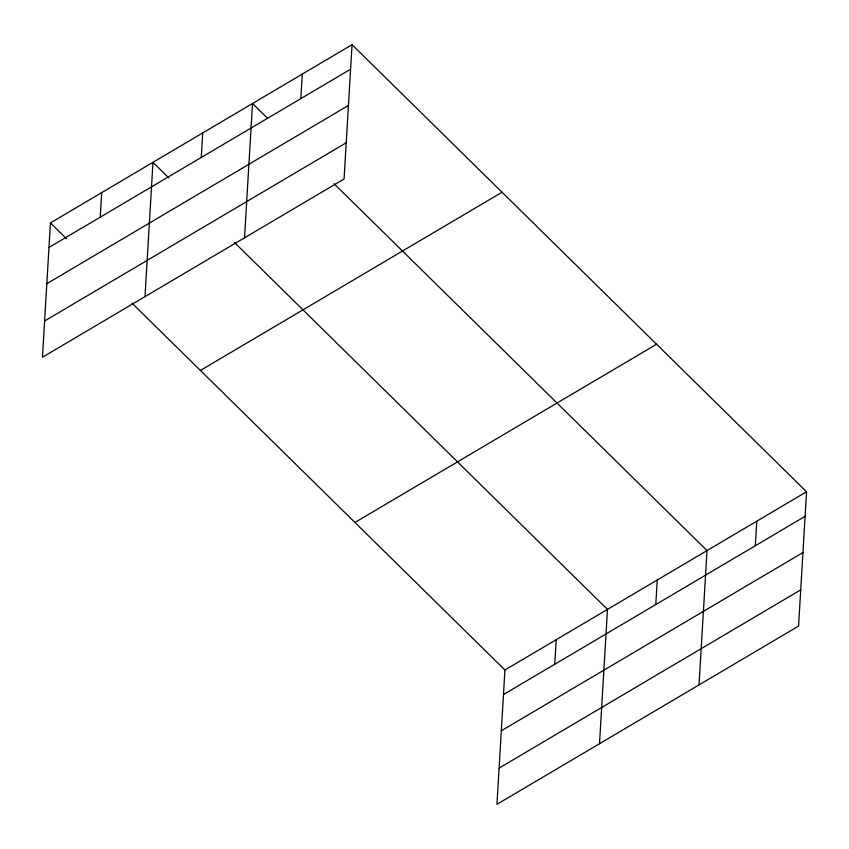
<?xml version="1.0" encoding="UTF-8"?>
<svg xmlns="http://www.w3.org/2000/svg" width="849" height="849" viewBox="0 0 849 849"><rect width="100%" height="100%" fill="white"/><g stroke="black" fill="none" stroke-linecap="round" stroke-linejoin="round"><path stroke-width="1.27" d="M50.431 222.916L42.45 357.227L344.068 179.001L352.048 44.689L50.431 222.916L66.371 238.59M100.246 217.164L101.7 192.617M144.999 296.63L152.979 162.318L168.919 177.993M201.287 157.458L202.741 132.911M244.533 237.816L252.514 103.504L267.509 118.255M300.822 98.643L302.276 74.096M131.988 303.135L504.932 669.999L496.952 804.311L798.569 626.084L806.55 491.773L352.048 44.689M554.747 664.247L556.212 639.7M599.5 743.713L607.481 609.402L234.536 242.538M655.789 604.541L657.253 579.994M699.035 684.899L707.015 550.587L334.071 183.724M755.323 545.737L756.788 521.18M48.966 247.462L350.584 69.236M46.822 283.683L348.44 105.456M44.604 320.996L346.222 142.781M200.417 370.451L502.035 192.224M354.946 522.464L656.564 344.238M504.932 669.999L806.55 491.773M503.478 694.546L805.096 516.33M501.324 730.777L802.942 552.55M499.106 768.09L800.724 589.864"/></g></svg>
